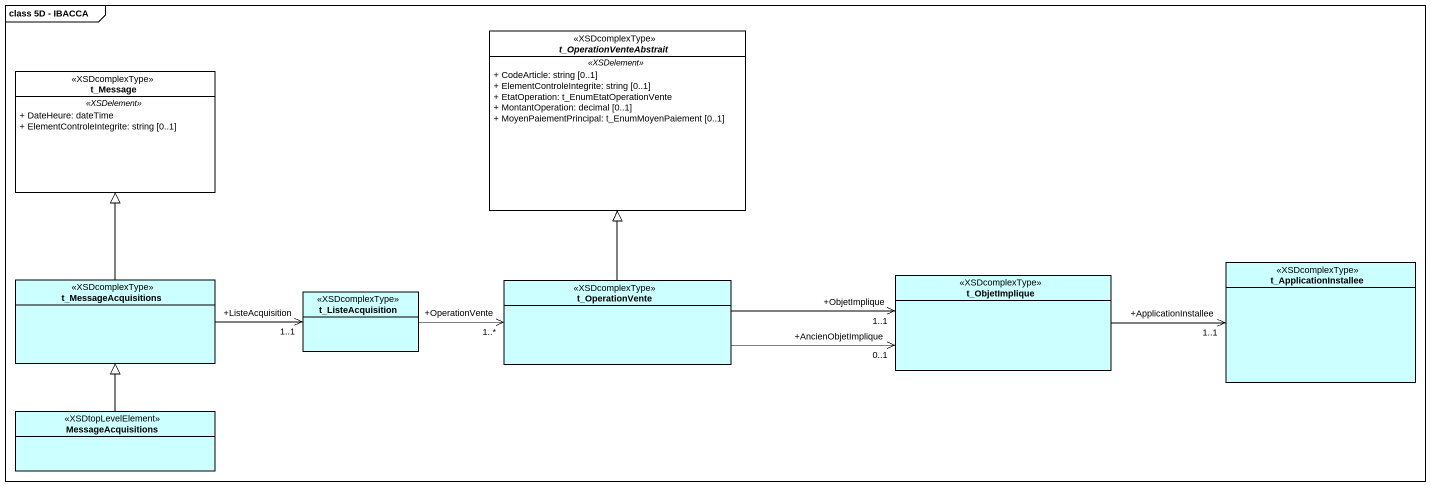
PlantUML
@startuml
mainframe class 5D - IBACCA
hide circle
hide empty members
skinparam classAttributeIconSize 0
abstract class t_OperationVenteAbstrait <<XSDcomplexType>> {
  .. <<XSDelement>> ..
  + CodeArticle: string [0..1]
  + ElementControleIntegrite: string [0..1]
  + EtatOperation: t_EnumEtatOperationVente
  + MontantOperation: decimal [0..1]
  + MoyenPaiementPrincipal: t_EnumMoyenPaiement [0..1]
}
class t_Message <<XSDcomplexType>> {
  .. <<XSDelement>> ..
  + DateHeure: dateTime
  + ElementControleIntegrite: string [0..1]
}
class t_ApplicationInstallee <<XSDcomplexType>> #CCFFFF
class t_MessageAcquisitions <<XSDcomplexType>> #CCFFFF
class t_ListeAcquisition <<XSDcomplexType>> #CCFFFF
class t_OperationVente <<XSDcomplexType>> #CCFFFF
class t_ObjetImplique <<XSDcomplexType>> #CCFFFF
class MessageAcquisitions <<XSDtopLevelElement>> #CCFFFF
t_MessageAcquisitions -up-|> t_Message
t_MessageAcquisitions -right-> "+ListeAcquisition\n1..1" t_ListeAcquisition
t_ListeAcquisition -right-> "+OperationVente\n1..*" t_OperationVente
t_OperationVente -up-|> t_OperationVenteAbstrait
t_OperationVente -right-> "+AncienObjetImplique\n0..1" t_ObjetImplique
t_OperationVente -right-> "+ObjetImplique\n1..1" t_ObjetImplique
t_ObjetImplique -right-> "+ApplicationInstallee\n1..1" t_ApplicationInstallee
MessageAcquisitions -up-|> t_MessageAcquisitions
@enduml
